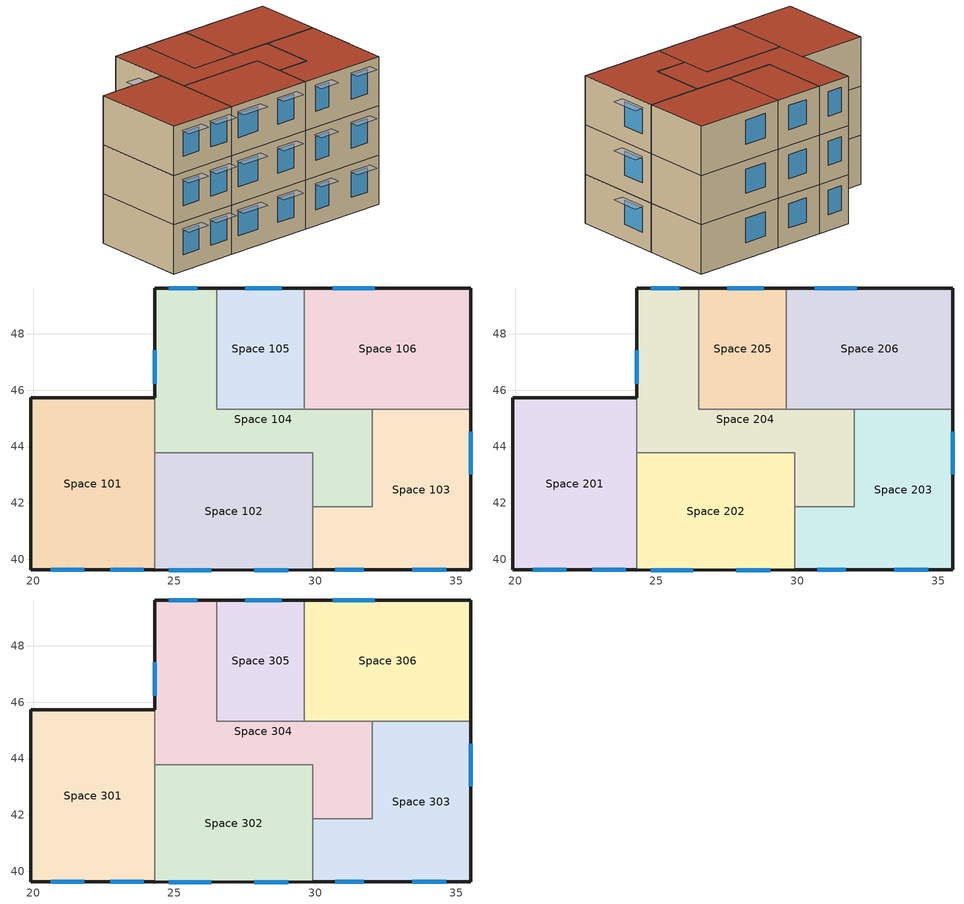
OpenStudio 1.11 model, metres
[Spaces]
Space 101
 floor ground: 24.32,45.72 24.32,39.62 19.92,39.62 19.92,45.72 z0
 wall outside: 24.32,45.72 19.92,45.72 19.92,39.62 24.32,39.62 z0:3.05
 wall to Space 104: 24.32,43.77 24.32,45.72 z0:3.05
 wall to Space 102: 24.32,39.62 24.32,43.77 z0:3.05
 window: 20.62,39.62 21.82,39.62 / 22.73,39.62 23.93,39.62 z1:2.5
Space 102
 floor ground: 29.92,43.77 29.92,39.62 24.32,39.62 24.32,43.77 z0
 wall outside: 24.32,39.62 29.92,39.62 z0:3.05
 wall to Space 104: 29.92,41.87 29.92,43.77 24.32,43.77 z0:3.05
 wall to Space 103: 29.92,39.62 29.92,41.87 z0:3.05
 window: 27.85,39.62 29.05,39.62 / 24.82,39.62 26.32,39.62 z1:2.5
Space 103
 floor ground: 35.52,45.32 35.52,39.62 29.92,39.62 29.92,41.87 32.02,41.87 32.02,45.32 z0
 wall outside: 29.92,39.62 35.52,39.62 35.52,45.32 z0:3.05
 wall to Space 104: 32.02,45.32 32.02,41.87 29.92,41.87 z0:3.05
 wall to Space 106: 35.52,45.32 32.02,45.32 z0:3.05
 window: 35.52,43.02 35.52,44.52 / 33.45,39.62 34.65,39.62 / 30.72,39.62 31.72,39.62 z1:2.5
Space 104
 floor ground: 26.52,49.62 26.52,45.32 32.02,45.32 32.02,41.87 29.92,41.87 29.92,43.77 24.32,43.77 24.32,49.62 z0
 wall outside: 26.52,49.62 24.32,49.62 24.32,45.72 z0:3.05
 wall to Space 105: 29.62,45.32 26.52,45.32 26.52,49.62 z0:3.05
 wall to Space 106: 32.02,45.32 29.62,45.32 z0:3.05
 window: 25.82,49.62 24.82,49.62 z1:2.5; 24.32,47.42 24.32,46.22 z0:2.1
Space 105
 floor ground: 29.62,49.62 29.62,45.32 26.52,45.32 26.52,49.62 z0
 wall outside: 29.62,49.62 26.52,49.62 z0:3.05
 wall to Space 106: 29.62,45.32 29.62,45.72 29.62,49.62 z0:3.05
 window: 28.82,49.62 27.52,49.62 z1:2.5
Space 106
 floor ground: 35.52,49.62 35.52,45.32 29.62,45.32 29.62,49.62 z0
 wall outside: 35.52,45.32 35.52,49.62 29.62,49.62 z0:3.05
 window: 32.12,49.62 30.62,49.62 z1:2.5
Space 201
 floor to Space 101: 24.32,45.72 24.32,39.62 19.92,39.62 19.92,45.72 z3.05
 wall outside: 24.32,45.72 19.92,45.72 19.92,39.62 24.32,39.62 z3.05:6.1
 wall to Space 204: 24.32,43.77 24.32,45.72 z3.05:6.1
 wall to Space 202: 24.32,39.62 24.32,43.77 z3.05:6.1
 window: 20.62,39.62 21.82,39.62 / 22.73,39.62 23.93,39.62 z4.05:5.55
Space 202
 floor to Space 102: 29.92,43.77 29.92,39.62 24.32,39.62 24.32,43.77 z3.05
 wall outside: 24.32,39.62 29.92,39.62 z3.05:6.1
 wall to Space 204: 29.92,41.87 29.92,43.77 24.32,43.77 z3.05:6.1
 wall to Space 203: 29.92,39.62 29.92,41.87 z3.05:6.1
 window: 27.85,39.62 29.05,39.62 / 24.82,39.62 26.32,39.62 z4.05:5.55
Space 203
 floor to Space 103: 35.52,45.32 35.52,39.62 29.92,39.62 29.92,41.87 32.02,41.87 32.02,45.32 z3.05
 wall outside: 29.92,39.62 35.52,39.62 35.52,45.32 z3.05:6.1
 wall to Space 204: 32.02,45.32 32.02,41.87 29.92,41.87 z3.05:6.1
 wall to Space 206: 35.52,45.32 32.02,45.32 z3.05:6.1
 window: 35.52,43.02 35.52,44.52 / 33.45,39.62 34.65,39.62 / 30.72,39.62 31.72,39.62 z4.05:5.55
Space 204
 floor to Space 104: 26.52,49.62 26.52,45.32 32.02,45.32 32.02,41.87 29.92,41.87 29.92,43.77 24.32,43.77 24.32,49.62 z3.05
 wall outside: 26.52,49.62 24.32,49.62 24.32,45.72 z3.05:6.1
 wall to Space 205: 29.62,45.32 26.52,45.32 26.52,49.62 z3.05:6.1
 wall to Space 206: 32.02,45.32 29.62,45.32 z3.05:6.1
 window: 25.82,49.62 24.82,49.62 z4.05:5.55; 24.32,47.42 24.32,46.22 z3.05:5.15
Space 205
 floor to Space 105: 29.62,49.62 29.62,45.32 26.52,45.32 26.52,49.62 z3.05
 wall outside: 29.62,49.62 26.52,49.62 z3.05:6.1
 wall to Space 206: 29.62,45.32 29.62,45.72 29.62,49.62 z3.05:6.1
 window: 28.82,49.62 27.52,49.62 z4.05:5.55
Space 206
 floor to Space 106: 35.52,49.62 35.52,45.32 29.62,45.32 29.62,49.62 z3.05
 wall outside: 35.52,45.32 35.52,49.62 29.62,49.62 z3.05:6.1
 window: 32.12,49.62 30.62,49.62 z4.05:5.55
Space 301
 floor to Space 201: 24.32,45.72 24.32,39.62 19.92,39.62 19.92,45.72 z6.1
 wall outside: 24.32,45.72 19.92,45.72 19.92,39.62 24.32,39.62 z6.1:9.14
 wall to Space 304: 24.32,43.77 24.32,45.72 z6.1:9.14
 wall to Space 302: 24.32,39.62 24.32,43.77 z6.1:9.14
 window: 22.73,39.62 23.93,39.62 / 20.62,39.62 21.82,39.62 z7.1:8.6
 roof outside: 24.32,39.62 24.32,45.72 19.92,45.72 19.92,39.62 z9.14
Space 302
 floor to Space 202: 29.92,43.77 29.92,39.62 24.32,39.62 24.32,43.77 z6.1
 wall outside: 24.32,39.62 29.92,39.62 z6.1:9.14
 wall to Space 304: 29.92,41.87 29.92,43.77 24.32,43.77 z6.1:9.14
 wall to Space 303: 29.92,39.62 29.92,41.87 z6.1:9.14
 window: 24.82,39.62 26.32,39.62 / 27.85,39.62 29.05,39.62 z7.1:8.6
 roof outside: 29.92,39.62 29.92,43.77 24.32,43.77 24.32,39.62 z9.14
Space 303
 floor to Space 203: 35.52,45.32 35.52,39.62 29.92,39.62 29.92,41.87 32.02,41.87 32.02,45.32 z6.1
 wall outside: 29.92,39.62 35.52,39.62 35.52,45.32 z6.1:9.14
 wall to Space 304: 32.02,45.32 32.02,41.87 29.92,41.87 z6.1:9.14
 wall to Space 306: 35.52,45.32 32.02,45.32 z6.1:9.14
 window: 30.72,39.62 31.72,39.62 / 33.45,39.62 34.65,39.62 / 35.52,43.02 35.52,44.52 z7.1:8.6
 roof outside: 29.92,39.62 35.52,39.62 35.52,45.32 32.02,45.32 32.02,41.87 29.92,41.87 z9.14
Space 304
 floor to Space 204: 26.52,49.62 26.52,45.32 32.02,45.32 32.02,41.87 29.92,41.87 29.92,43.77 24.32,43.77 24.32,49.62 z6.1
 wall outside: 26.52,49.62 24.32,49.62 24.32,45.72 z6.1:9.14
 wall to Space 305: 29.62,45.32 26.52,45.32 26.52,49.62 z6.1:9.14
 wall to Space 306: 32.02,45.32 29.62,45.32 z6.1:9.14
 window: 25.82,49.62 24.82,49.62 z7.1:8.6; 24.32,47.42 24.32,46.22 z6.1:8.2
 roof outside: 32.02,41.87 32.02,45.32 26.52,45.32 26.52,49.62 24.32,49.62 24.32,43.77 29.92,43.77 29.92,41.87 z9.14
Space 305
 floor to Space 205: 29.62,49.62 29.62,45.32 26.52,45.32 26.52,49.62 z6.1
 wall outside: 29.62,49.62 26.52,49.62 z6.1:9.14
 wall to Space 306: 29.62,45.32 29.62,45.72 29.62,49.62 z6.1:9.14
 window: 28.82,49.62 27.52,49.62 z7.1:8.6
 roof outside: 29.62,45.32 29.62,49.62 26.52,49.62 26.52,45.32 z9.14
Space 306
 floor to Space 206: 35.52,49.62 35.52,45.32 29.62,45.32 29.62,49.62 z6.1
 wall outside: 35.52,45.32 35.52,49.62 29.62,49.62 z6.1:9.14
 window: 32.12,49.62 30.62,49.62 z7.1:8.6
 roof outside: 29.62,45.32 35.52,45.32 35.52,49.62 29.62,49.62 z9.14
shading: 29.2,38.96 29.2,39.62 27.7,39.62 27.7,38.96 z5.7; 21.97,38.96 21.97,39.62 20.47,39.62 20.47,38.96 z8.75; 31.87,38.96 31.87,39.62 30.57,39.62 30.57,38.96 z8.75; 24.32,46.01 24.32,47.63 23.39,47.63 23.39,46.01 z8.41; 24.08,38.96 24.08,39.62 22.58,39.62 22.58,38.96 z8.75; 36.18,42.87 36.18,44.67 35.52,44.67 35.52,42.87 z8.75; 26.47,38.96 26.47,39.62 24.67,39.62 24.67,38.96 z2.65; 34.8,38.96 34.8,39.62 33.3,39.62 33.3,38.96 z8.75; 36.18,42.87 36.18,44.67 35.52,44.67 35.52,42.87 z5.7; 31.87,38.96 31.87,39.62 30.57,39.62 30.57,38.96 z5.7; 24.32,46.01 24.32,47.63 23.39,47.63 23.39,46.01 z2.31; 24.08,38.96 24.08,39.62 22.58,39.62 22.58,38.96 z2.65; 21.97,38.96 21.97,39.62 20.47,39.62 20.47,38.96 z2.65; 31.87,38.96 31.87,39.62 30.57,39.62 30.57,38.96 z2.65; 29.2,38.96 29.2,39.62 27.7,39.62 27.7,38.96 z2.65; 26.47,38.96 26.47,39.62 24.67,39.62 24.67,38.96 z8.75; 24.08,38.96 24.08,39.62 22.58,39.62 22.58,38.96 z5.7; 36.18,42.87 36.18,44.67 35.52,44.67 35.52,42.87 z2.65; 34.8,38.96 34.8,39.62 33.3,39.62 33.3,38.96 z5.7; 34.8,38.96 34.8,39.62 33.3,39.62 33.3,38.96 z2.65; 26.47,38.96 26.47,39.62 24.67,39.62 24.67,38.96 z5.7; 21.97,38.96 21.97,39.62 20.47,39.62 20.47,38.96 z5.7; 29.2,38.96 29.2,39.62 27.7,39.62 27.7,38.96 z8.75; 24.32,46.01 24.32,47.63 23.39,47.63 23.39,46.01 z5.36
[Building]
RESIDENTIAL BUILDING MILANO: Space Type=189.1-2009 - Office - OpenOffice - CZ4-8; Default Construction Set=189.1-2009 - CZ5 - Office
[Site]
MILAN: Latitude {deg}=45.62; Longitude {deg}=8.73; Time Zone {hr}=1; Elevation {m}=211
[ClimateZones]
Climate Zone Institution Name 1=ASHRAE; Climate Zone Document Name 1=ANSI/ASHRAE Standard 169; Climate Zone Document Year 1=2006; Climate Zone Institution Name 2=CEC; Climate Zone Document Name 2=California Climate Zone Descriptions; Climate Zone Document Year 2=1995
[SizingPeriod:DesignDay] Barometric Pressure {Pa}=100094; Sky Clearness=0; Rain Indicator=0; Snow Indicator=0; Day of Month=21; Daylight Saving Time Indicator=0; Dry-Bulb Temperature Range Modifier Type=DefaultMultipliers
Name | Maximum Dry-Bulb Temperature {C} | Daily Dry-Bulb Temperature Range {deltaC} | Humidity Indicating Conditions at Maximum Dry-Bulb | Wind Speed {m/s} | Wind Direction {deg} | Month | Day Type | Humidity Indicating Type | Solar Model Indicator | ASHRAE Taub | ASHRAE Taud
Milano-Linate Ann Htg Wind 99.6% Condns WS=>MCDB | 8.8 | 0 | 8.8 | 10.3 | 240 | 1 | WinterDesignDay | Wetbulb | ASHRAEClearSky
Milano-Linate Ann Hum_n 99.6% Condns DP=>MCDB | 2.3 | 0 | -11.5 | 0.4 | 240 | 1 | WinterDesignDay | Dewpoint | ASHRAEClearSky
Milano-Linate Ann Clg .4% Condns WB=>MDB | 31 | 10.2 | 25.2 | 2.3 | 220 | 7 | SummerDesignDay | Wetbulb | ASHRAETau | 0.515 | 1.818
Milano-Linate Ann Clg .4% Condns DB=>MWB | 33 | 10.2 | 24.1 | 2.3 | 220 | 7 | SummerDesignDay | Wetbulb | ASHRAETau | 0.515 | 1.818
Milano-Linate Ann Clg .4% Condns DP=>MDB | 28.5 | 10.2 | 23.5 | 2.3 | 220 | 7 | SummerDesignDay | Dewpoint | ASHRAETau | 0.515 | 1.818
Milano-Linate Ann Clg .4% Condns Enth=>MDB | 31 | 10.2 | 77500 | 2.3 | 220 | 7 | SummerDesignDay | Enthalpy | ASHRAETau | 0.515 | 1.818
Milano-Linate Ann Htg 99.6% Condns DB | -5.1 | 0 | -5.1 | 0.4 | 240 | 1 | WinterDesignDay | Wetbulb | ASHRAEClearSky
[DefaultConstructionSet] Interior Partition Construction=Interior Partition
Name | Default Exterior Surface Constructions | Default Interior Surface Constructions | Default Ground Contact Surface Constructions | Default Exterior SubSurface Constructions | Default Interior SubSurface Constructions
189.1-2009 - CZ1 - Office | Default Surface Constructions 1 | Default Surface Constructions 2 | Default Surface Constructions 3 | Default Sub Surface Constructions 1 | Default Sub Surface Constructions 2
189.1-2009 - CZ5 - Office | Default Surface Constructions 13 | Default Surface Constructions 14 | Default Surface Constructions 15 | Default Sub Surface Constructions 9 | Default Sub Surface Constructions 10
[DefaultSurfaceConstructions]
Name | Floor Construction | Wall Construction | Roof Ceiling Construction
Default Surface Constructions 1 | ExtSlabCarpet 4in ClimateZone 1-8 | ASHRAE 189.1-2009 ExtWall Mass ClimateZone 1 | ASHRAE 189.1-2009 ExtRoof IEAD ClimateZone 1
Default Surface Constructions 2; Default Surface Constructions 14 | Interior Floor | Interior Wall | Interior Ceiling
Default Surface Constructions 3; Default Surface Constructions 15 | ExtSlabCarpet 4in ClimateZone 1-8 | ExtSlabCarpet 4in ClimateZone 1-8 | ExtSlabCarpet 4in ClimateZone 1-8
Default Surface Constructions 13 | ExtSlabCarpet 4in ClimateZone 1-8 | ASHRAE 189.1-2009 ExtWall Mass ClimateZone 5 | ASHRAE 189.1-2009 ExtRoof IEAD ClimateZone 2-5
[Construction]
ExtSlabCarpet 4in ClimateZone 1-8: MAT-CC05 4 HW CONCRETE, CP02 CARPET PAD
ASHRAE 189.1-2009 ExtWall Mass ClimateZone 1: 1IN Stucco, 8IN Concrete HW, Wall Insulation [31], 1/2IN Gypsum
ASHRAE 189.1-2009 ExtRoof IEAD ClimateZone 1: Roof Membrane, Roof Insulation [18], Metal Decking
Interior Floor: F16 Acoustic tile, F05 Ceiling air space resistance, M11 100mm lightweight concrete
Interior Wall: G01a 19mm gypsum board, F04 Wall air space resistance, G01a 19mm gypsum board
Interior Ceiling: M11 100mm lightweight concrete, F05 Ceiling air space resistance, F16 Acoustic tile
ASHRAE 189.1-2009 ExtWindow ClimateZone 1: Theoretical Glass [167]
Exterior Door: F08 Metal surface, I01 25mm insulation board
Interior Window: Clear 3mm
Interior Door; Interior Partition: G05 25mm wood
ASHRAE 189.1-2009 ExtRoof IEAD ClimateZone 2-5: Roof Membrane, Roof Insulation [21], Metal Decking
ASHRAE 189.1-2009 ExtWindow ClimateZone 4-5: Theoretical Glass [207]
ASHRAE 189.1-2009 ExtWall Mass ClimateZone 5: 1IN Stucco, 8IN Concrete HW, Wall Insulation [40], 1/2IN Gypsum
[Material] Thermal Absorptance=0.9
Name | Roughness | Thickness {m} | Conductivity {W/m-K} | Density {kg/m3} | Specific Heat {J/kg-K} | Solar Absorptance | Visible Absorptance
MAT-CC05 4 HW CONCRETE | Rough | 0.1016 | 1.311 | 2240 | 836.8 | 0.85 | 0.85
1IN Stucco | Smooth | 0.0253 | 0.6918 | 1858 | 837 | 0.92 | 0.92
8IN Concrete HW | MediumRough | 0.2033 | 1.7296 | 2243 | 837 | 0.65 | 0.65
Wall Insulation [31] | MediumRough | 0.0337 | 0.0432 | 91 | 837 | 0.5 | 0.5
1/2IN Gypsum | Smooth | 0.0127 | 0.16 | 784.9 | 830 | 0.4 | 0.4
Roof Membrane | VeryRough | 0.0095 | 0.16 | 1121.29 | 1460 | 0.7 | 0.7
Roof Insulation [18] | MediumRough | 0.1693 | 0.049 | 265 | 836.8 | 0.7 | 0.7
Metal Decking | MediumSmooth | 0.0015 | 45.006 | 7680 | 418.4 | 0.6 | 0.6
F16 Acoustic tile | MediumSmooth | 0.0191 | 0.06 | 368 | 590 | 0.3 | 0.3
M11 100mm lightweight concrete | MediumRough | 0.1016 | 0.53 | 1280 | 840 | 0.5 | 0.5
G01a 19mm gypsum board | MediumSmooth | 0.019 | 0.16 | 800 | 1090 | 0.4 | 0.4
F08 Metal surface | Smooth | 0.0008 | 45.28 | 7824 | 500 | 0.7 | 0.7
I01 25mm insulation board | MediumRough | 0.0254 | 0.03 | 43 | 1210 | 0.6 | 0.6
G05 25mm wood | MediumSmooth | 0.0254 | 0.15 | 608 | 1630 | 0.5 | 0.5
Roof Insulation [21] | MediumRough | 0.2105 | 0.049 | 265 | 836.8 | 0.7 | 0.7
Wall Insulation [40] | MediumRough | 0.0794 | 0.0432 | 91 | 837 | 0.5 | 0.5
[Material:NoMass]
CP02 CARPET PAD: Roughness=Smooth; Thermal Resistance {m2-K/W}=0.1; Thermal Absorptance=0.9; Solar Absorptance=0.8; Visible Absorptance=0.8
[Material:AirGap]
Name | Thermal Resistance {m2-K/W}
F05 Ceiling air space resistance | 0.18
F04 Wall air space resistance | 0.15
[DefaultSubSurfaceConstructions]
Name | Fixed Window Construction | Operable Window Construction | Door Construction | Tubular Daylight Dome Construction | Tubular Daylight Diffuser Construction
Default Sub Surface Constructions 1 | ASHRAE 189.1-2009 ExtWindow ClimateZone 1 | ASHRAE 189.1-2009 ExtWindow ClimateZone 1 | Exterior Door | Interior Window | Interior Window
Default Sub Surface Constructions 2; Default Sub Surface Constructions 10 | Interior Window | Interior Window | Interior Door
Default Sub Surface Constructions 9 | ASHRAE 189.1-2009 ExtWindow ClimateZone 4-5 | ASHRAE 189.1-2009 ExtWindow ClimateZone 4-5 | Exterior Door | Interior Window | Interior Window
[WindowMaterial:Glazing] Optical Data Type=SpectralAverage; Thickness {m}=0.003; Back Side Solar Reflectance at Normal Incidence=0; Back Side Visible Reflectance at Normal Incidence=0; Infrared Transmittance at Normal Incidence=0; Dirt Correction Factor for Solar and Visible Transmittance=1; Solar Diffusing=No
Name | Solar Transmittance at Normal Incidence | Front Side Solar Reflectance at Normal Incidence | Visible Transmittance at Normal Incidence | Front Side Visible Reflectance at Normal Incidence | Front Side Infrared Hemispherical Emissivity | Back Side Infrared Hemispherical Emissivity | Conductivity {W/m-K}
Theoretical Glass [167] | 0.2374 | 0.7126 | 0.2512 | 0.6988 | 0.985 | 0.985 | 2.1073
Clear 3mm | 0.837 | 0.075 | 0.898 | 0.081 | 0.84 | 0.84 | 0.9
Theoretical Glass [207] | 0.3311 | 0.6189 | 0.44 | 0.51 | 0.9 | 0.9 | 0.0133
[SpaceType] Standards Building Type=Office
Name | Default Schedule Set | Design Specification Outdoor Air Object | Standards Space Type
KITCHEN | 189.1-2009 - Office - BreakRoom - CZ1-3 Schedule Set | 189.1-2009 - Office - BreakRoom - CZ1-3 Ventilation | BreakRoom
CORRIDOR | 189.1-2009 - Office - Corridor - CZ1-3 Schedule Set | 189.1-2009 - Office - Corridor - CZ1-3 Ventilation | Corridor
BEDROOM | 189.1-2009 - Office - IT_Room - CZ1-3 Schedule Set | 189.1-2009 - Office - IT_Room - CZ1-3 Ventilation | IT_Room
LIVING ROOM | 189.1-2009 - Office - Lobby - CZ1-3 Schedule Set | 189.1-2009 - Office - Lobby - CZ1-3 Ventilation | Lobby
RESTROOM | 189.1-2009 - Office - Restroom - CZ1-3 Schedule Set | 189.1-2009 - Office - Restroom - CZ1-3 Ventilation | Restroom
189.1-2009 - Office - OpenOffice - CZ4-8 | 189.1-2009 - Office - OpenOffice - CZ4-8 Schedule Set | 189.1-2009 - Office - OpenOffice - CZ4-8 Ventilation | OpenOffice
[DefaultScheduleSet] People Activity Level Schedule=Office Activity; Lighting Schedule=Office Bldg Light; Electric Equipment Schedule=Office Bldg Equip; Infiltration Schedule=Office Infil Quarter On
Name | Number of People Schedule
189.1-2009 - Office - BreakRoom - CZ1-3 Schedule Set; 189.1-2009 - Office - IT_Room - CZ1-3 Schedule Set; 189.1-2009 - Office - Lobby - CZ1-3 Schedule Set; 189.1-2009 - Office - Restroom - CZ1-3 Schedule Set | Office Misc Occ
189.1-2009 - Office - Corridor - CZ1-3 Schedule Set; 189.1-2009 - Office - OpenOffice - CZ4-8 Schedule Set | Office Work Occ
[Lights:Definition] Design Level Calculation Method=Watts/Area
Name | Watts per Space Floor Area {W/m2}
189.1-2009 - Office - BreakRoom - CZ1-3 Lights Definition | 11.625
189.1-2009 - Office - Corridor - CZ1-3 Lights Definition | 4.84376
189.1-2009 - Office - IT_Room - CZ1-3 Lights Definition; 189.1-2009 - Office - OpenOffice - CZ4-8 Lights Definition | 10.6563
189.1-2009 - Office - Lobby - CZ1-3 Lights Definition | 12.5938
189.1-2009 - Office - Restroom - CZ1-3 Lights Definition | 8.71877
[Lights]
Name | Lights Definition | Space or SpaceType
189.1-2009 - Office - BreakRoom - CZ1-3 Lights | 189.1-2009 - Office - BreakRoom - CZ1-3 Lights Definition | KITCHEN
189.1-2009 - Office - Corridor - CZ1-3 Lights | 189.1-2009 - Office - Corridor - CZ1-3 Lights Definition | CORRIDOR
189.1-2009 - Office - IT_Room - CZ1-3 Lights | 189.1-2009 - Office - IT_Room - CZ1-3 Lights Definition | BEDROOM
189.1-2009 - Office - Lobby - CZ1-3 Lights | 189.1-2009 - Office - Lobby - CZ1-3 Lights Definition | LIVING ROOM
189.1-2009 - Office - Restroom - CZ1-3 Lights | 189.1-2009 - Office - Restroom - CZ1-3 Lights Definition | RESTROOM
189.1-2009 - Office - OpenOffice - CZ4-8 Lights | 189.1-2009 - Office - OpenOffice - CZ4-8 Lights Definition | 189.1-2009 - Office - OpenOffice - CZ4-8
[DesignSpecification:OutdoorAir] Outdoor Air Method=Sum
Name | Outdoor Air Flow per Person {m3/s-person} | Outdoor Air Flow per Floor Area {m3/s-m2}
189.1-2009 - Office - BreakRoom - CZ1-3 Ventilation; 189.1-2009 - Office - Lobby - CZ1-3 Ventilation | 0.00707921
189.1-2009 - Office - Corridor - CZ1-3 Ventilation; 189.1-2009 - Office - IT_Room - CZ1-3 Ventilation |  | 0.000254
189.1-2009 - Office - Restroom - CZ1-3 Ventilation |  | 0.0048768
189.1-2009 - Office - OpenOffice - CZ4-8 Ventilation | 0.00943895
[People:Definition] Number of People Calculation Method=People/Area; Fraction Radiant=0.3
Name | People per Space Floor Area {person/m2}
189.1-2009 - Office - BreakRoom - CZ1-3 People Definition | 0.538196
189.1-2009 - Office - Corridor - CZ1-3 People Definition | 0.0107639
189.1-2009 - Office - IT_Room - CZ1-3 People Definition | 0.0538196
189.1-2009 - Office - Lobby - CZ1-3 People Definition; 189.1-2009 - Office - Restroom - CZ1-3 People Definition | 0.107639
189.1-2009 - Office - OpenOffice - CZ4-8 People Definition | 0.0565105
[People]
Name | People Definition | Space or SpaceType
189.1-2009 - Office - BreakRoom - CZ1-3 People | 189.1-2009 - Office - BreakRoom - CZ1-3 People Definition | KITCHEN
189.1-2009 - Office - Corridor - CZ1-3 People | 189.1-2009 - Office - Corridor - CZ1-3 People Definition | CORRIDOR
189.1-2009 - Office - IT_Room - CZ1-3 People | 189.1-2009 - Office - IT_Room - CZ1-3 People Definition | BEDROOM
189.1-2009 - Office - Lobby - CZ1-3 People | 189.1-2009 - Office - Lobby - CZ1-3 People Definition | LIVING ROOM
189.1-2009 - Office - Restroom - CZ1-3 People | 189.1-2009 - Office - Restroom - CZ1-3 People Definition | RESTROOM
189.1-2009 - Office - OpenOffice - CZ4-8 People | 189.1-2009 - Office - OpenOffice - CZ4-8 People Definition | 189.1-2009 - Office - OpenOffice - CZ4-8
[SpaceInfiltration:DesignFlowRate] Design Flow Rate Calculation Method=Flow/ExteriorArea
Name | Space or SpaceType | Flow per Exterior Surface Area {m3/s-m2}
189.1-2009 - Office - BreakRoom - CZ1-3 Infiltration | KITCHEN | 0.00030226
189.1-2009 - Office - Corridor - CZ1-3 Infiltration | CORRIDOR | 0.00030226
189.1-2009 - Office - IT_Room - CZ1-3 Infiltration | BEDROOM | 0.00030226
189.1-2009 - Office - Lobby - CZ1-3 Infiltration | LIVING ROOM | 0.00030226
189.1-2009 - Office - Restroom - CZ1-3 Infiltration | RESTROOM | 0.00030226
189.1-2009 - Office - OpenOffice - CZ4-8 Infiltration | 189.1-2009 - Office - OpenOffice - CZ4-8 | 0.000226568
[ElectricEquipment:Definition] Design Level Calculation Method=Watts/Area
Name | Watts per Space Floor Area {W/m2}
189.1-2009 - Office - BreakRoom - CZ1-3 Electric Equipment Definition | 48.007
189.1-2009 - Office - Corridor - CZ1-3 Electric Equipment Definition | 1.72223
189.1-2009 - Office - IT_Room - CZ1-3 Electric Equipment Definition | 16.7917
189.1-2009 - Office - Lobby - CZ1-3 Electric Equipment Definition; 189.1-2009 - Office - Restroom - CZ1-3 Electric Equipment Definition | 0.753474
189.1-2009 - Office - OpenOffice - CZ4-8 Electric Equipment Definition | 7.64238
[ElectricEquipment]
Name | Electric Equipment Definition | Space or SpaceType
189.1-2009 - Office - BreakRoom - CZ1-3 Electric Equipment | 189.1-2009 - Office - BreakRoom - CZ1-3 Electric Equipment Definition | KITCHEN
189.1-2009 - Office - Corridor - CZ1-3 Electric Equipment | 189.1-2009 - Office - Corridor - CZ1-3 Electric Equipment Definition | CORRIDOR
189.1-2009 - Office - IT_Room - CZ1-3 Electric Equipment | 189.1-2009 - Office - IT_Room - CZ1-3 Electric Equipment Definition | BEDROOM
189.1-2009 - Office - Lobby - CZ1-3 Electric Equipment | 189.1-2009 - Office - Lobby - CZ1-3 Electric Equipment Definition | LIVING ROOM
189.1-2009 - Office - Restroom - CZ1-3 Electric Equipment | 189.1-2009 - Office - Restroom - CZ1-3 Electric Equipment Definition | RESTROOM
189.1-2009 - Office - OpenOffice - CZ4-8 Electric Equipment | 189.1-2009 - Office - OpenOffice - CZ4-8 Electric Equipment Definition | 189.1-2009 - Office - OpenOffice - CZ4-8
[ThermostatSetpoint:DualSetpoint] Heating Setpoint Temperature Schedule=Medium Office HtgSetp; Cooling Setpoint Temperature Schedule=Medium Office ClgSetp
Thermal Zone 1 Thermostat; Thermal Zone 2 Thermostat; Thermal Zone 3 Thermostat; Thermal Zone 4 Thermostat; Thermal Zone 5 Thermostat 1; Thermal Zone 6 Thermostat 1; Thermal Zone 7 Thermostat; Thermal Zone 8 Thermostat; Thermal Zone 9 Thermostat; Thermal Zone 10 Thermostat; Thermal Zone 11 Thermostat; Thermal Zone 12 Thermostat; Thermal Zone 14 Thermostat; Thermal Zone 15 Thermostat; Thermal Zone 16 Thermostat; Thermal Zone 17 Thermostat; Thermal Zone 18 Thermostat; Thermal Zone 13 Thermostat 1
[BuildingStory] Nominal Floor to Floor Height {m}=3.048
Name | Nominal Z Coordinate {m}
Building Story 1 | 0
Building Story 2 | 3.048
Building Story 3 | 6.096
[Space] Default Construction Set=189.1-2009 - CZ1 - Office
Name | Space Type | Building Story | Thermal Zone
Space 101 | LIVING ROOM | Building Story 1 | LIVING ROOM GF
Space 102 | KITCHEN | Building Story 1 | KITCHEN GF
Space 103 | BEDROOM | Building Story 1 | BEDROOM 1 GF
Space 104 | CORRIDOR | Building Story 1 | CORRIDOR GF
Space 105 | RESTROOM | Building Story 1 | RESTROOM GF
Space 106 | BEDROOM | Building Story 1 | BEDROOM 2 GF
Space 201 | LIVING ROOM | Building Story 2 | LIVING ROOM 1F
Space 202 | KITCHEN | Building Story 2 | KITCHEN 1F
Space 203 | BEDROOM | Building Story 2 | BEDROOM 1 1F
Space 204 | CORRIDOR | Building Story 2 | CORRIDOR 1F
Space 205 | RESTROOM | Building Story 2 | RESTROOM 1F
Space 206 | BEDROOM | Building Story 2 | BEDROOM 2 1F
Space 301 | LIVING ROOM | Building Story 3 | LIVING ROOM 2F
Space 302 | KITCHEN | Building Story 3 | KITCHEN 2F
Space 303 | BEDROOM | Building Story 3 | BEDROOM 1 2F
Space 304 | CORRIDOR | Building Story 3 | CORRIDOR 2F
Space 305 | RESTROOM | Building Story 3 | RESTROOM 2F
Space 306 | BEDROOM | Building Story 3 | BEDROOM 2 2F
[ThermalZone] Use Ideal Air Loads=Yes
Name | Thermostat
LIVING ROOM GF | Thermal Zone 1 Thermostat
LIVING ROOM 1F | Thermal Zone 2 Thermostat
LIVING ROOM 2F | Thermal Zone 3 Thermostat
KITCHEN GF | Thermal Zone 4 Thermostat
KITCHEN 1F | Thermal Zone 5 Thermostat 1
KITCHEN 2F | Thermal Zone 6 Thermostat 1
BEDROOM 1 GF | Thermal Zone 7 Thermostat
BEDROOM 1 1F | Thermal Zone 8 Thermostat
BEDROOM 1 2F | Thermal Zone 9 Thermostat
BEDROOM 2 GF | Thermal Zone 10 Thermostat
BEDROOM 2 1F | Thermal Zone 11 Thermostat
BEDROOM 2 2F | Thermal Zone 12 Thermostat
RESTROOM GF | Thermal Zone 13 Thermostat 1
RESTROOM 1F | Thermal Zone 14 Thermostat
RESTROOM 2F | Thermal Zone 15 Thermostat
CORRIDOR GF | Thermal Zone 16 Thermostat
CORRIDOR 1F | Thermal Zone 17 Thermostat
CORRIDOR 2F | Thermal Zone 18 Thermostat
[Sizing:Zone] Zone Cooling Design Supply Air Temperature Input Method=SupplyAirTemperature; Zone Cooling Design Supply Air Temperature {C}=14; Zone Cooling Design Supply Air Temperature Difference {deltaC}=11.11; Zone Heating Design Supply Air Temperature Input Method=SupplyAirTemperature; Zone Heating Design Supply Air Temperature {C}=40; Zone Heating Design Supply Air Temperature Difference {deltaC}=11.11; Zone Cooling Design Supply Air Humidity Ratio {kg-H2O/kg-air}=0.0085; Zone Heating Design Supply Air Humidity Ratio {kg-H2O/kg-air}=0.008; Cooling Design Air Flow Method=DesignDay; Heating Design Air Flow Method=DesignDay; Account for Dedicated Outdoor Air System=No; Dedicated Outdoor Air System Control Strategy=NeutralSupplyAir; Dedicated Outdoor Air Low Setpoint Temperature for Design {C}=autosize; Dedicated Outdoor Air High Setpoint Temperature for Design {C}=autosize
LIVING ROOM GF; LIVING ROOM 1F; LIVING ROOM 2F; KITCHEN GF; KITCHEN 1F; KITCHEN 2F; BEDROOM 1 GF; BEDROOM 1 1F; BEDROOM 1 2F; BEDROOM 2 GF; BEDROOM 2 1F; BEDROOM 2 2F; RESTROOM GF; RESTROOM 1F; RESTROOM 2F; CORRIDOR GF; CORRIDOR 1F; CORRIDOR 2F
[Schedule:Ruleset]
Name | Default Day Schedule | Summer Design Day Schedule | Winter Design Day Schedule
Office Bldg Light | Office Bldg Light Default Schedule | Office Bldg Light Summer Design Day | Office Bldg Light Winter Design Day
Office Misc Occ | Office Bldg Occ Default Schedule 1 | Office Bldg Occ Summer Design Day 1 | Office Bldg Occ Winter Design Day 1
Office Activity | Office Activity Default Schedule | Office Activity Summer Design Day | Office Activity Winter Design Day
Office Infil Quarter On | Office Infil Quarter On Default Schedule | Office Infil Quarter On Summer Design Day | Office Infil Quarter On Winter Design Day
Office Bldg Equip | Office Bldg Equip Default Schedule | Office Bldg Equip Summer Design Day | Office Bldg Equip Winter Design Day
Medium Office HtgSetp | Medium Office HtgSetp Default Schedule | Medium Office HtgSetp Summer Design Day | Medium Office HtgSetp Winter Design Day
Medium Office ClgSetp | Medium Office ClgSetp Default Schedule | Medium Office ClgSetp Summer Design Day | Medium Office ClgSetp Winter Design Day
Office Work Occ | Office Bldg Occ Default Schedule | Office Bldg Occ Summer Design Day | Office Bldg Occ Winter Design Day
[Schedule:Day]
Office Bldg Light Default Schedule: 5, 0, 0.05, 7, 0, 0.1, 8, 0, 0.3, 17, 0, 0.9, 18, 0, 0.7, 20, 0, 0.5, 22, 0, 0.3, 23, 0, 0.1, 24, 0, 0.05
Office Bldg Light Summer Design Day; Office Infil Quarter On Rule 1 Day Schedule; Office Bldg Equip Summer Design Day: 24, 0, 1
Office Bldg Light Winter Design Day; Office Bldg Occ Winter Design Day 1; Office Bldg Occ Rule 1 Day Schedule 1; Office Bldg Equip Winter Design Day; Office Bldg Occ Winter Design Day; Office Bldg Occ Rule 1 Day Schedule: 24, 0, 0
Office Bldg Light Rule 1 Day Schedule: 24, 0, 0.05
Office Bldg Light Rule 2 Day Schedule: 6, 0, 0.05, 8, 0, 0.1, 14, 0, 0.5, 17, 0, 0.15, 24, 0, 0.05
Office Bldg Occ Default Schedule 1: 6, 0, 0, 7, 0, 0.1, 8, 0, 0.2, 20, 0, 0.4, 22, 0, 0.1, 24, 0, 0.05
Office Bldg Occ Summer Design Day 1; Office Bldg Occ Summer Design Day: 6, 0, 0, 22, 0, 1, 24, 0, 0.05
Office Bldg Occ Rule 2 Day Schedule 1: 6, 0, 0, 8, 0, 0.1, 14, 0, 0.25, 17, 0, 0.1, 24, 0, 0
Office Activity Default Schedule; Office Activity Summer Design Day; Office Activity Winter Design Day: 24, 0, 132
Office Infil Quarter On Default Schedule; Office Infil Quarter On Summer Design Day: 6, 0, 1, 22, 0, 0.25, 24, 0, 1
Office Infil Quarter On Winter Design Day; Office Infil Quarter On Rule 2 Day Schedule: 6, 0, 1, 18, 0, 0.25, 24, 0, 1
Office Bldg Equip Default Schedule: 8, 0, 0.4, 12, 0, 0.9, 13, 0, 0.8, 17, 0, 0.9, 18, 0, 0.8, 20, 0, 0.6, 22, 0, 0.5, 24, 0, 0.4
Office Bldg Equip Rule 1 Day Schedule: 24, 0, 0.3
Office Bldg Equip Rule 2 Day Schedule: 6, 0, 0.3, 8, 0, 0.4, 14, 0, 0.5, 17, 0, 0.35, 24, 0, 0.3
Medium Office HtgSetp Default Schedule: 6, 0, 15.6, 22, 0, 21, 24, 0, 15.6
Medium Office HtgSetp Summer Design Day; Medium Office HtgSetp Rule 1 Day Schedule: 24, 0, 15.6
Medium Office HtgSetp Winter Design Day: 24, 0, 21
Medium Office HtgSetp Rule 2 Day Schedule: 6, 0, 15.6, 18, 0, 21, 24, 0, 15.6
Medium Office ClgSetp Default Schedule; Medium Office ClgSetp Summer Design Day: 6, 0, 26.7, 22, 0, 24, 24, 0, 26.7
Medium Office ClgSetp Winter Design Day; Medium Office ClgSetp Rule 1 Day Schedule: 24, 0, 26.7
Medium Office ClgSetp Rule 2 Day Schedule: 6, 0, 26.7, 18, 0, 24, 24, 0, 26.7
Office Bldg Occ Default Schedule: 6, 0, 0, 7, 0, 0.1, 8, 0, 0.2, 12, 0, 0.85, 13, 0, 0.5, 17, 0, 0.85, 18, 0, 0.7, 20, 0, 0.4, 22, 0, 0.1, 24, 0, 0.05
Office Bldg Occ Rule 2 Day Schedule: 6, 0, 0, 8, 0, 0.1, 14, 0, 0.4, 17, 0, 0.1, 24, 0, 0
[Schedule:Rule] Apply Monday=No; Apply Tuesday=No; Apply Wednesday=No; Apply Thursday=No; Apply Friday=No; Date Specification Type=DateRange; Start Month=1; Start Day=1; End Month=12; End Day=31
Name | Schedule Ruleset | Rule Order | Day Schedule | Apply Sunday | Apply Saturday
Office Bldg Light Rule 1 | Office Bldg Light | 0 | Office Bldg Light Rule 1 Day Schedule | Yes | No
Office Bldg Light Rule 2 | Office Bldg Light | 1 | Office Bldg Light Rule 2 Day Schedule | No | Yes
Office Misc Occ Rule 1 | Office Misc Occ | 0 | Office Bldg Occ Rule 1 Day Schedule 1 | Yes | No
Office Misc Occ Rule 2 | Office Misc Occ | 1 | Office Bldg Occ Rule 2 Day Schedule 1 | No | Yes
Office Infil Quarter On Rule 1 | Office Infil Quarter On | 0 | Office Infil Quarter On Rule 1 Day Schedule | Yes | No
Office Infil Quarter On Rule 2 | Office Infil Quarter On | 1 | Office Infil Quarter On Rule 2 Day Schedule | No | Yes
Office Bldg Equip Rule 1 | Office Bldg Equip | 0 | Office Bldg Equip Rule 1 Day Schedule | Yes | No
Office Bldg Equip Rule 2 | Office Bldg Equip | 1 | Office Bldg Equip Rule 2 Day Schedule | No | Yes
Medium Office HtgSetp Rule 1 | Medium Office HtgSetp | 0 | Medium Office HtgSetp Rule 1 Day Schedule | Yes | No
Medium Office HtgSetp Rule 2 | Medium Office HtgSetp | 1 | Medium Office HtgSetp Rule 2 Day Schedule | No | Yes
Medium Office ClgSetp Rule 1 | Medium Office ClgSetp | 0 | Medium Office ClgSetp Rule 1 Day Schedule | Yes | No
Medium Office ClgSetp Rule 2 | Medium Office ClgSetp | 1 | Medium Office ClgSetp Rule 2 Day Schedule | No | Yes
Office Work Occ Rule 1 | Office Work Occ | 0 | Office Bldg Occ Rule 1 Day Schedule | Yes | No
Office Work Occ Rule 2 | Office Work Occ | 1 | Office Bldg Occ Rule 2 Day Schedule | No | Yes
